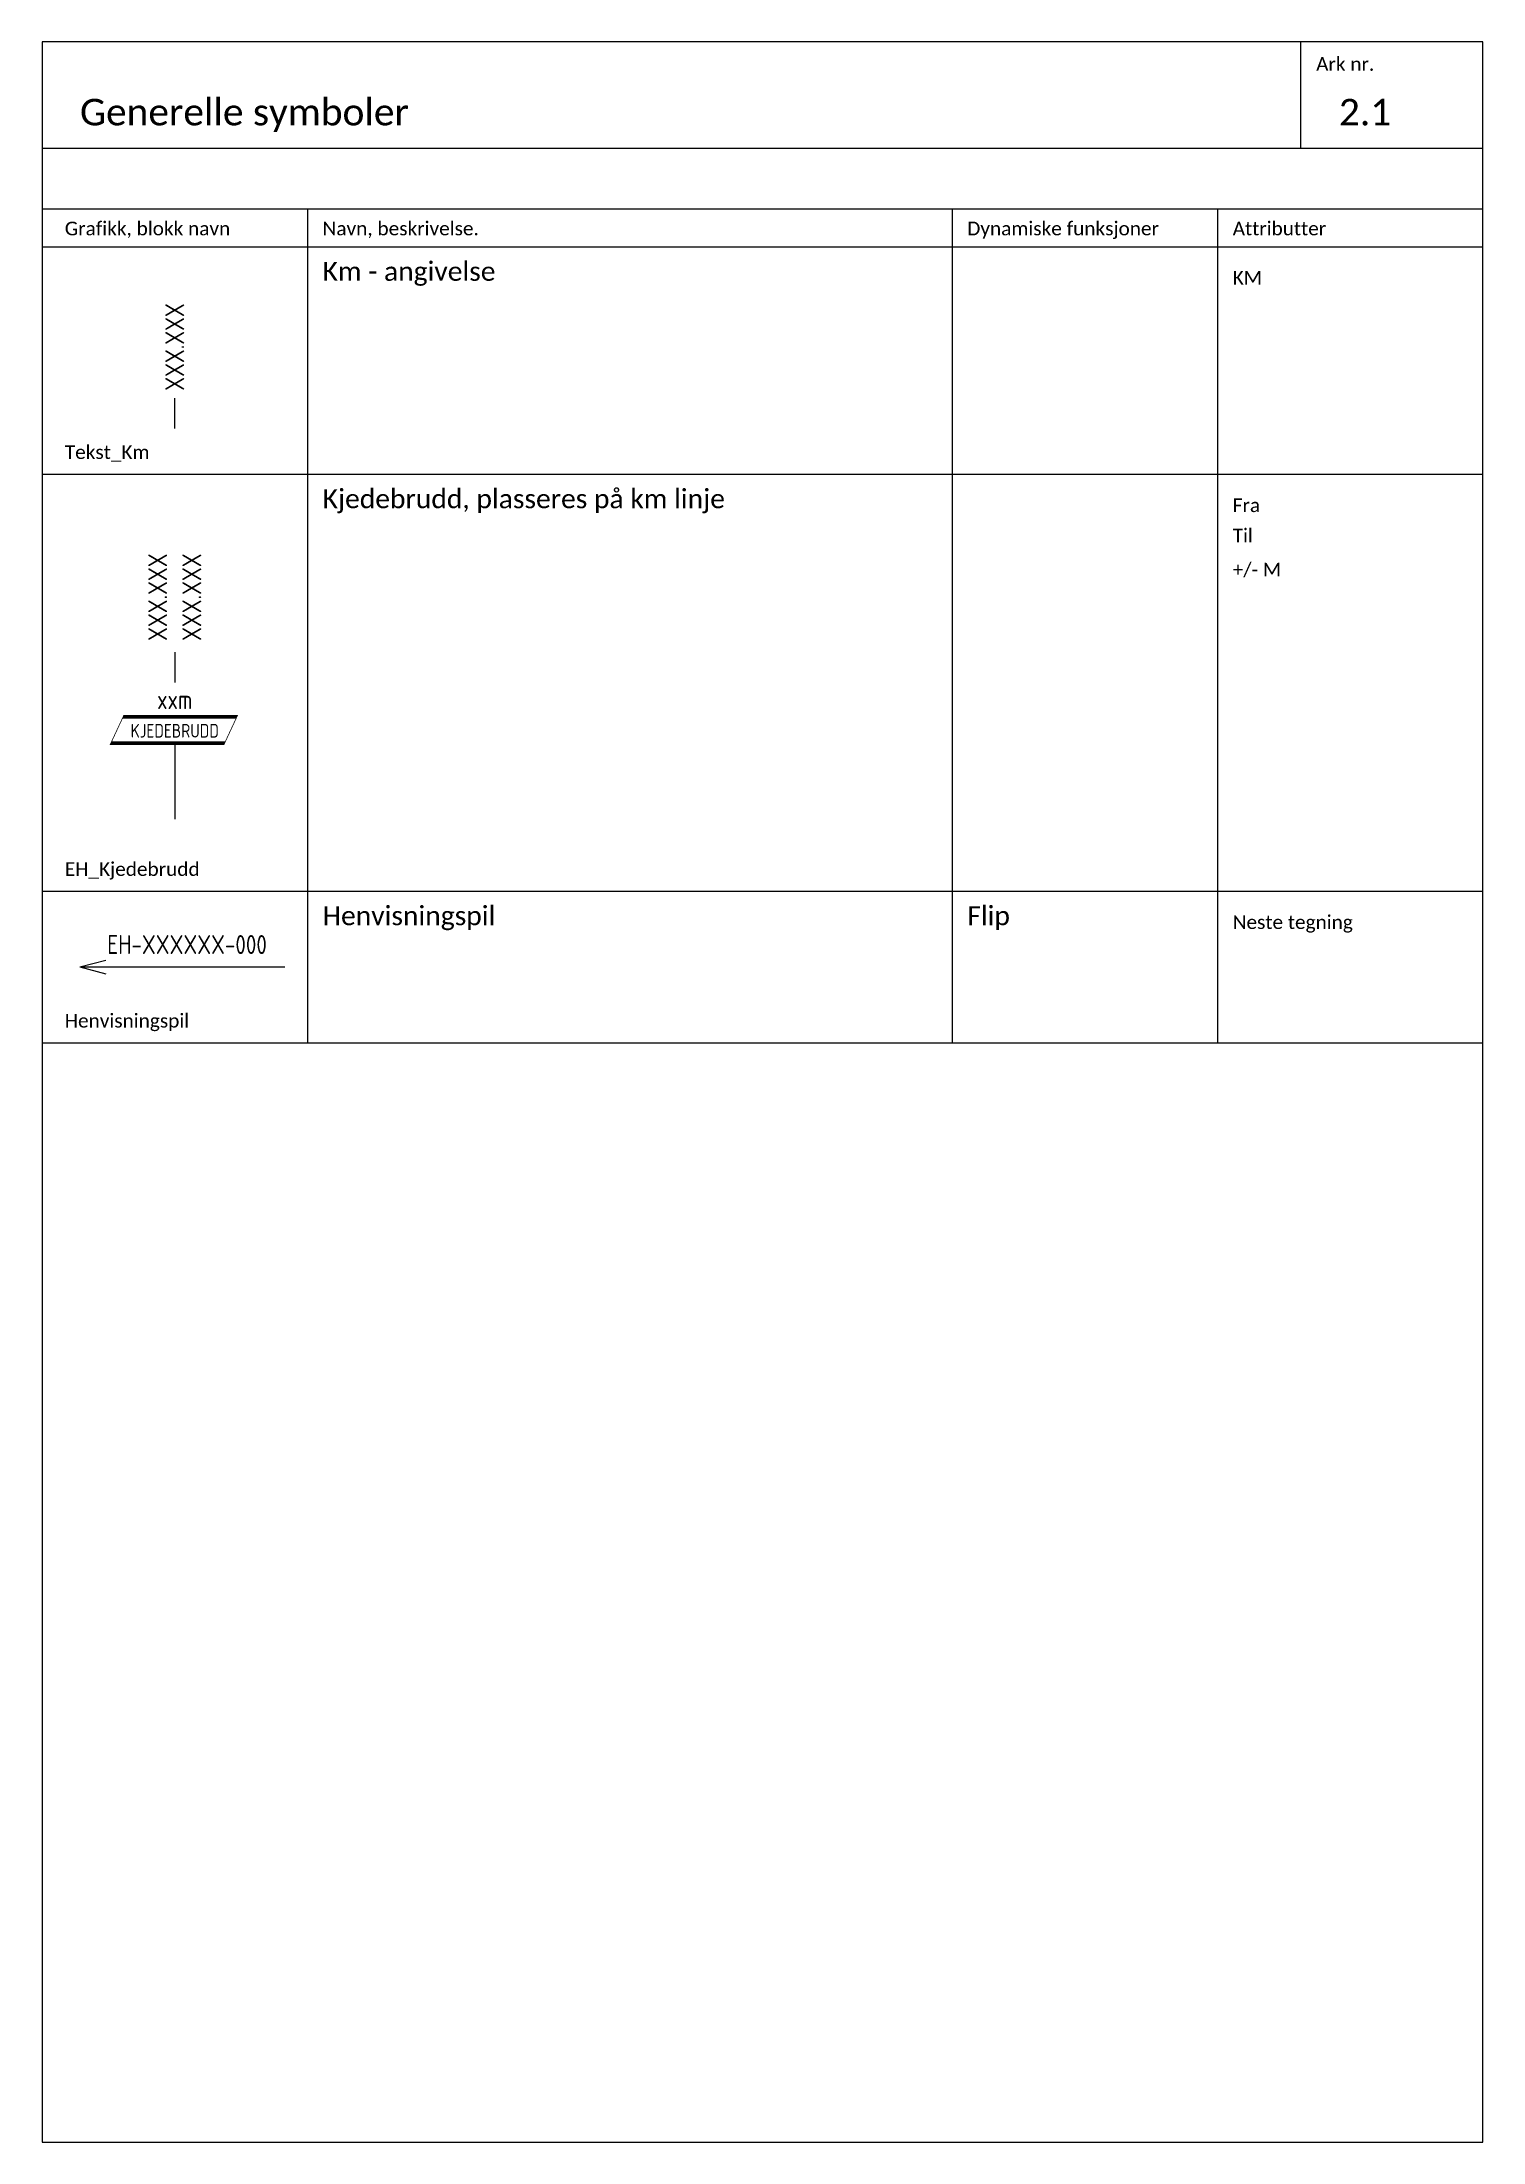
# Paper-space layout '2.1 Generelle symboler' of a CAD drawing. Header units: millimetres. Extents: x 0 to 190, y 0 to 277.
# The model-space entities are those that its viewports show. They can reach past a viewport. Long polylines and large blocks are cut down to what shows.
import ezdxf
from ezdxf.enums import TextEntityAlignment as Align

# ---------------------------------------------------------------- set-up
doc = ezdxf.new("R2010")
doc.units = ezdxf.units.MM
for name, color, linetype in [('JBT_Linjer_018', 4, 'Continuous'), ('JBT_Tekst_25', 2, 'Continuous'), ('RAMME', 5, 'Continuous'), ('RAMME SYMBOLER', 4, 'Continuous'), ('RAMME TEKST', 7, 'Continuous')]:
    doc.layers.add(name, color=color, linetype=linetype)
doc.styles.add('Calibri', font='calibri.ttf')
doc.styles.add('ISO25', font='isocp.shx', dxfattribs={"width": 0.9, "height": 2.5})

# ---------------------------------------------------------------- blocks, each defined once
blk = doc.blocks.new('Tekst_Km')
at = {"layer": 'JBT_Linjer_018'}
blk.add_line((0, -4), (0, 0), dxfattribs=at)
at = {"style": 'ISO25', "width": 0.9}
blk.add_attdef('KM', text='', height=2.5, rotation=90, dxfattribs=at).set_placement((0, 1), align=Align.MIDDLE_LEFT)
blk = doc.blocks.new('*U163')
at = {"layer": 'JBT_Linjer_018'}
for q in [(3.4, 0.91), (27, 0), (3.4, -0.91)]:
    blk.add_line((0, 0), q, dxfattribs=at)
at = {"style": 'ISO25', "width": 0.9}
blk.add_attdef('HENVISING', text='', height=2.5, dxfattribs=at).set_placement((26.66, 4.2), align=Align.TOP_RIGHT)
blk = doc.blocks.new('EH_Kjedebrudd')
at = {"color": 4}
for p, q in [((0, 0), (0, -4)), ((0, -12), (0, -22))]:
    blk.add_line(p, q, dxfattribs=at)
blk.add_lwpolyline([(-8.43, -12, 0.5, 0.5, 0), (6.57, -12, 0.1, 0.1, 0), (8.2, -8.5, 0.5, 0.5, 0), (-6.8, -8.5, 0.1, 0.1, 0)], format="xyseb", close=True)
at = {"color": 4, "linetype": 'ByBlock', "style": 'ISO25', "width": 0.9}
blk.add_text('KJEDEBRUDD', height=1.8, dxfattribs=at).set_placement((0, -11.25), align=Align.CENTER)
at = {"color": 2, "style": 'ISO25', "width": 0.9}
for tag, p in [('KB-FRA', (-2.25, 1.5)), ('KB-TIL', (2.25, 1.5))]:
    blk.add_attdef(tag, text='', height=2.5, rotation=90, dxfattribs=at).set_placement(p, align=Align.MIDDLE_LEFT)
blk.add_attdef('KB-M', text='', height=2.5, dxfattribs=at).set_placement((0, -7.5), align=Align.CENTER)

msp = doc.modelspace()

# ---------------------------------------------------------------- linework, layer by layer
at = {"layer": 'RAMME'}
msp.add_lwpolyline([(190, -30), (0, -30), (0, -307), (190, -307)], close=True, dxfattribs=at)
msp.add_lwpolyline([(0, -44), (190, -44)], dxfattribs=at)
at = {"layer": 'RAMME SYMBOLER'}
for p, q in [((166, -44), (166, -30)), ((0, -52), (190, -52)), ((35, -52), (35, -162)), ((120, -52), (120, -162)), ((155, -52), (155, -162)), ((0, -57), (190, -57)), ((0, -87), (190, -87)), ((0, -142), (190, -142)), ((0, -162), (190, -162))]:
    msp.add_line(p, q, dxfattribs=at)

# ---------------------------------------------------------------- block references
at = {"layer": 'JBT_Linjer_018'}
msp.add_blockref('EH_Kjedebrudd', (17.5, -110.5), dxfattribs=at).add_auto_attribs({'KB-FRA': 'XXX.XXX', 'KB-TIL': 'XXX.XXX', 'KB-M': 'xxm'})
at = {"layer": 'JBT_Tekst_25'}
msp.add_blockref('Tekst_Km', (17.5, -77), dxfattribs=at).add_auto_attribs({'KM': 'XXX.XXX'})
ref = msp.add_blockref('*U163', (5, -152), dxfattribs=at)
ref.add_attrib('HENVISING_001', 'EH-XXXXXX-000', (8.6, -150.3), dxfattribs={"layer": '0', "height": 2.5, "style": 'ISO25', "width": 0.9})

# ---------------------------------------------------------------- texts
at = {"layer": 'RAMME TEKST', "linetype": 'ByBlock', "style": 'Calibri'}
for s, height, p in [('Ark nr.', 1.8, (168, -33.8)), ('Generelle symboler', 3.5, (5, -41)), ('2.1', 3.5, (171, -41)), ('Grafikk, blokk navn', 1.8, (3, -55.5)), ('Navn, beskrivelse. ', 1.8, (37, -55.5)), ('Dynamiske funksjoner', 1.8, (122, -55.5)), ('Attributter', 1.8, (157, -55.5))]:
    msp.add_text(s, height=height, dxfattribs=at).set_placement(p)
at = {"layer": 'RAMME TEKST', "style": 'Calibri'}
for s, height, p in [('KM', 1.8, (157, -62)), ('Tekst_Km', 1.8, (3, -85)), ('Kjedebrudd, plasseres på km linje', 2.5, (37, -91.5)), ('Fra', 1.8, (157, -92)), ('Til', 1.8, (157, -96)), ('+/- M', 1.8, (157, -100.5)), ('EH_Kjedebrudd', 1.8, (3, -140)), ('Henvisningspil', 2.5, (37, -146.5)), ('Neste tegning', 1.8, (157, -147)), ('Henvisningspil', 1.8, (3, -160))]:
    msp.add_text(s, height=height, dxfattribs=at).set_placement(p)
at = {"layer": 'RAMME TEKST', "insert": (37, -59), "char_height": 2.5, "width": 39.6865, "attachment_point": 1, "style": 'Calibri'}
msp.add_mtext('Km - angivelse', dxfattribs=at)
at = {"layer": 'RAMME TEKST', "linetype": 'ByBlock', "insert": (122, -144), "char_height": 2.5, "width": 33, "attachment_point": 1, "style": 'Calibri'}
msp.add_mtext('Flip', dxfattribs=at)

psp = doc.layouts.new('2.1 Generelle symboler')

# ---------------------------------------------------------------- viewports
at = {"layer": 'RAMME'}
psp.add_viewport(center=(95, 138.5), size=(190, 277), view_center_point=(95, -168.5), view_height=277, dxfattribs=at)

doc.saveas('drawing.dxf')
